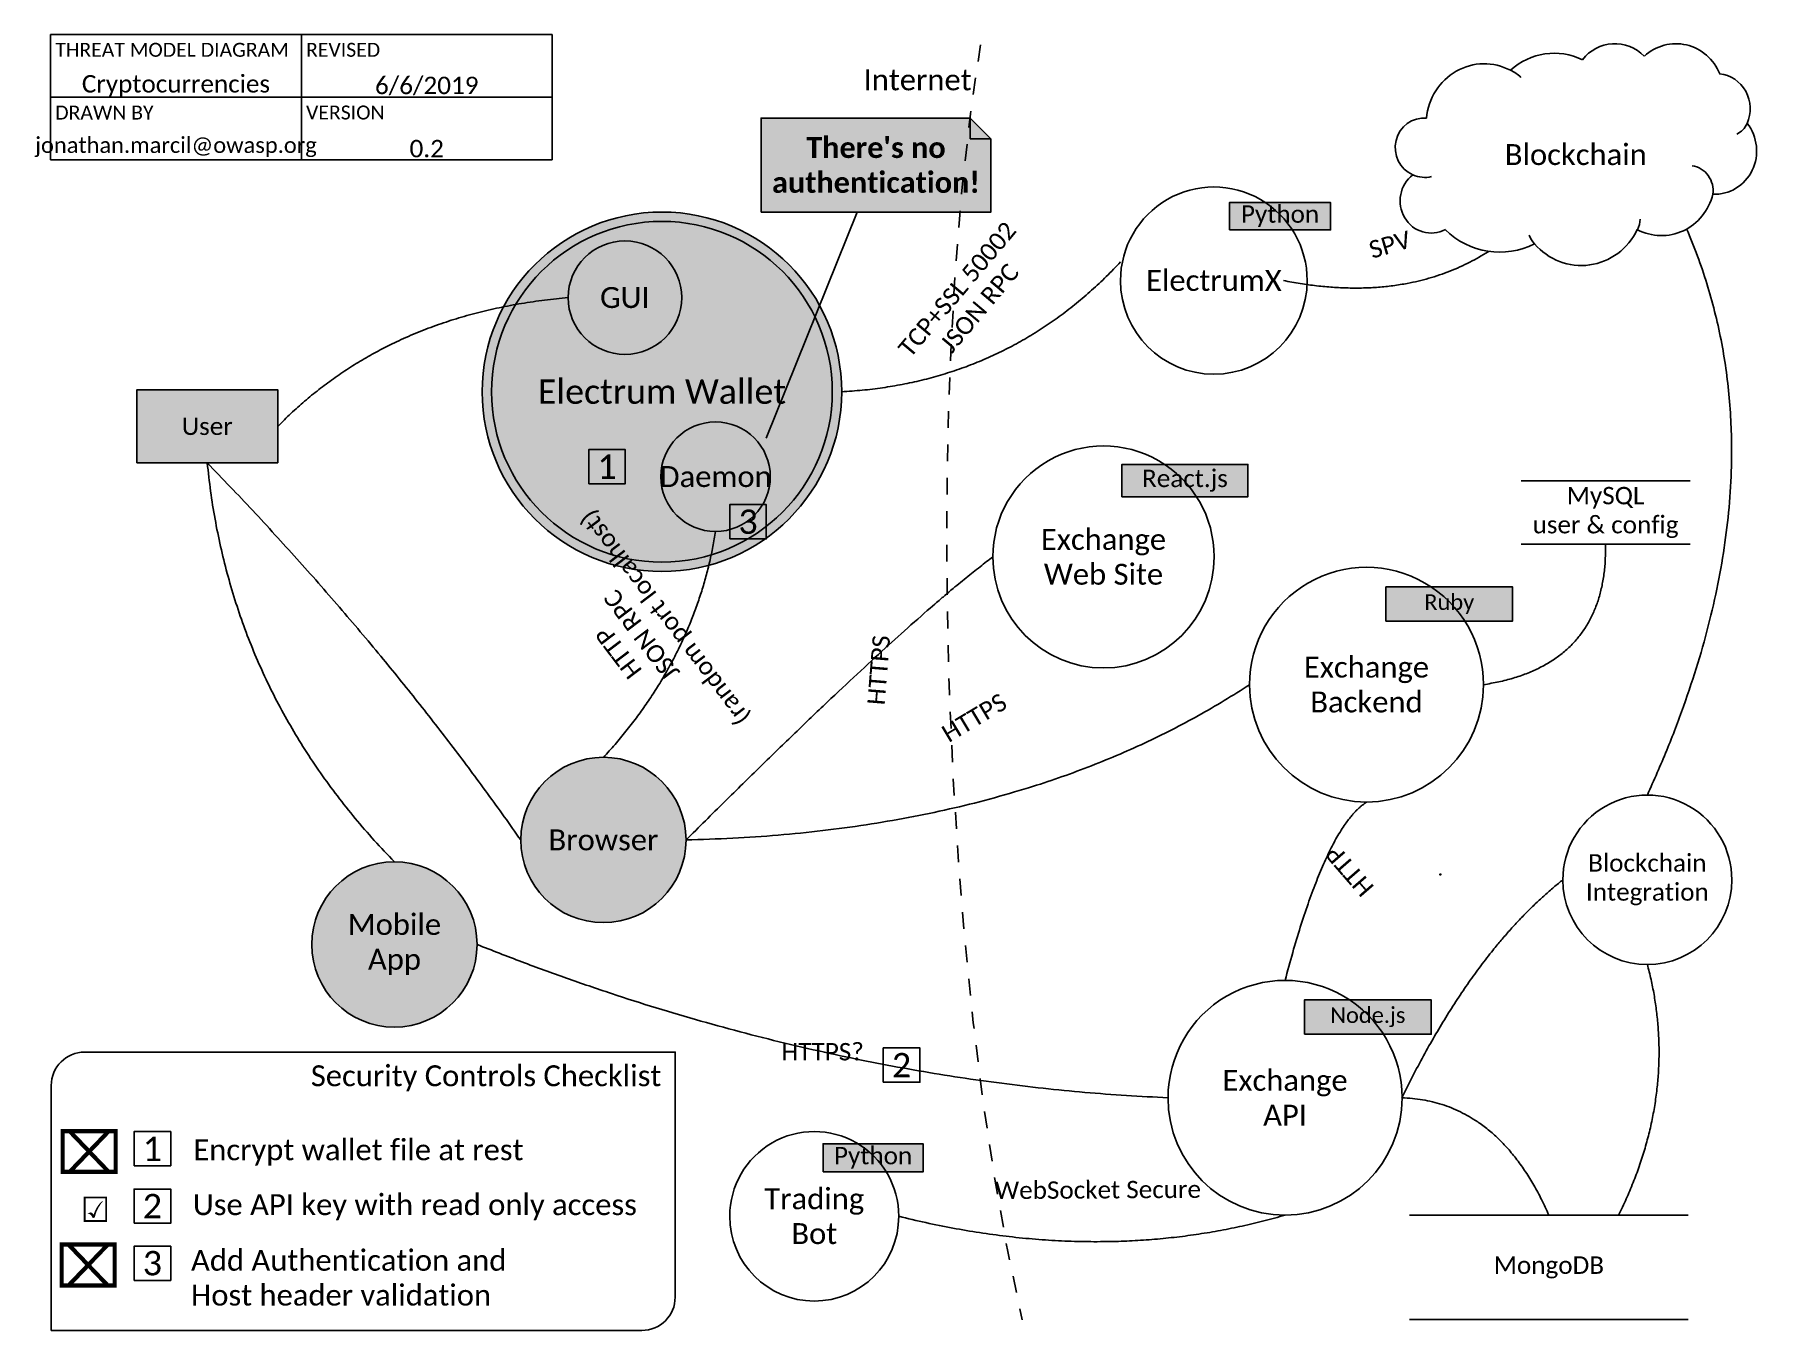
# Model space of a CAD drawing. Extents: x -0.1 to 10.2, y 0 to 7.8.
import ezdxf

# ---------------------------------------------------------------- set-up
doc = ezdxf.new("R2010")
doc.units = 0
doc.header["$LTSCALE"] = 0.11
doc.header["$MEASUREMENT"] = 0
doc.linetypes.add('DASHEDX2', pattern=[1.25, 0.75, -0.5])
doc.layers.get('0').update_dxf_attribs({"linetype": 'CONTINUOUS'})
for name, color, linetype in [('CONNECTOR', 7, 'CONTINUOUS'), ('CONTAINER', 7, 'CONTINUOUS'), ('FLOWCHART', 7, 'CONTINUOUS')]:
    doc.layers.add(name, color=color, linetype=linetype)
doc.styles.get("Standard").update_dxf_attribs({"font": 'txt.shx'})

msp = doc.modelspace()

# ---------------------------------------------------------------- hatches: boundary and pattern name
for color, points in [(51, [(4.255, 6.73), (5.63, 6.73), (5.63, 7.167), (5.505, 7.292), (4.255, 7.292)]), (7, [(5.505, 7.167), (5.63, 7.167), (5.63, 7.155), (5.63, 7.167), (5.505, 7.292), (5.492, 7.292), (5.505, 7.292)]), (63, [(7.056, 6.623), (7.661, 6.623), (7.661, 6.787), (7.056, 6.787)]), (132, [(6.413, 5.027), (7.167, 5.027), (7.167, 5.22), (6.413, 5.22)]), (11, [(7.992, 4.283), (8.75, 4.283), (8.75, 4.488), (7.992, 4.488)]), (51, [(7.505, 1.812), (8.263, 1.812), (8.263, 2.017), (7.505, 2.017)]), (63, [(4.626, 0.989), (5.224, 0.989), (5.224, 1.157), (4.626, 1.157)])]:
    msp.add_hatch(color=color).paths.add_polyline_path(points)
at = {"layer": 'FLOWCHART'}
for points in [[(2.587, 5.655, -1), (4.737, 5.655, -1)], [(3.101, 6.218, -1), (3.78, 6.218, -1)], [(0.521, 5.23), (1.364, 5.23), (1.364, 5.667), (0.521, 5.667)], [(3.655, 5.147, -1), (4.31, 5.147, -1)], [(2.817, 2.974, -1), (3.806, 2.974, -1)], [(1.567, 2.349, -1), (2.556, 2.349, -1)]]:
    msp.add_hatch(color=254, dxfattribs=at).paths.add_polyline_path(points)

# ---------------------------------------------------------------- linework, layer by layer
at = {"color": 9, "linetype": 'CONTINUOUS'}
for p, q in [((0.005, 7.609), (0.005, 7.792)), ((0.005, 7.792), (1.505, 7.792)), ((1.505, 7.609), (1.505, 7.792)), ((1.505, 7.792), (3.005, 7.792)), ((1.505, 7.792), (1.505, 7.609)), ((3.005, 7.792), (3.005, 7.609)), ((0.005, 7.609), (0.005, 7.417)), ((1.505, 7.609), (1.505, 7.417)), ((1.505, 7.417), (1.505, 7.609)), ((3.005, 7.417), (3.005, 7.609)), ((0.005, 7.417), (1.505, 7.417)), ((0.005, 7.234), (0.005, 7.417)), ((0.005, 7.417), (1.505, 7.417)), ((1.505, 7.417), (3.005, 7.417)), ((1.505, 7.417), (1.505, 7.234)), ((1.505, 7.234), (1.505, 7.417)), ((1.505, 7.417), (3.005, 7.417)), ((3.005, 7.417), (3.005, 7.234)), ((0.005, 7.234), (0.005, 7.042)), ((1.505, 7.042), (1.505, 7.234)), ((1.505, 7.234), (1.505, 7.042)), ((3.005, 7.042), (3.005, 7.234)), ((0.005, 7.042), (1.505, 7.042)), ((1.505, 7.042), (3.005, 7.042)), ((4.829, 6.73), (4.286, 5.378))]:
    msp.add_line(p, q, dxfattribs=at)
for points in [[(4.255, 6.73), (5.63, 6.73), (5.63, 7.167), (5.505, 7.292), (4.255, 7.292)], [(5.505, 7.167), (5.63, 7.167), (5.63, 7.155), (5.63, 7.167), (5.505, 7.292), (5.492, 7.292), (5.505, 7.292)], [(7.056, 6.623), (7.661, 6.623), (7.661, 6.787), (7.056, 6.787)], [(6.413, 5.027), (7.167, 5.027), (7.167, 5.22), (6.413, 5.22)], [(7.992, 4.283), (8.75, 4.283), (8.75, 4.488), (7.992, 4.488)], [(7.505, 1.812), (8.263, 1.812), (8.263, 2.017), (7.505, 2.017)], [(4.626, 0.989), (5.224, 0.989), (5.224, 1.157), (4.626, 1.157)]]:
    msp.add_lwpolyline(points, close=True, dxfattribs=at)
at = {"color": 12, "linetype": 'CONTINUOUS'}
for points in [[(3.224, 5.105), (3.442, 5.105), (3.442, 5.309), (3.224, 5.309)], [(4.067, 4.775), (4.286, 4.775), (4.286, 4.98), (4.067, 4.98)], [(4.986, 1.525), (5.205, 1.525), (5.205, 1.73), (4.986, 1.73)], [(0.505, 1.025), (0.724, 1.025), (0.724, 1.23), (0.505, 1.23)], [(0.505, 0.682), (0.724, 0.682), (0.724, 0.886), (0.505, 0.886)], [(0.505, 0.34), (0.724, 0.34), (0.724, 0.544), (0.505, 0.544)]]:
    msp.add_lwpolyline(points, close=True, dxfattribs=at)
at = {"color": 9, "linetype": 'CONTINUOUS'}
for centre, major_axis, ratio, start_param, end_param in [((9.362, 7.479), (0, -0.258), 0.968069, 2.362259, 4.032235), ((9.727, 7.444), (0, -0.293), 0.968069, 1.965256, 3.870979), ((9, 7.269), (0, -0.411), 0.968069, 2.705017, 3.862237), ((8.58, 7.259), (0, -0.358), 0.968069, 2.66886, 4.621394), ((8.657, 7.384), (0, -0.211), 0.968102, 2.370891, 2.734923), ((9.968, 7.348), (0, -0.21), 0.968102, 1.137836, 3.041147), ((8.218, 7.116), (0, -0.176), 0.968069, 3.03894, 5.896147), ((9.958, 7.096), (0, -0.26), 0.968102, 6.242823, 2.254967), ((10.033, 7.319), (0, -0.137), 0.968069, 0.451695, 1.121591), ((8.264, 6.797), (0, -0.193), 0.968069, 3.774328, 0.467063), ((8.224, 7.113), (0, -0.176), 0.968069, 5.853583, 0.247572), ((9.804, 6.858), (0, -0.15), 0.968069, 1.427503, 3.000641), ((9.64, 6.917), (0, -0.328), 0.968102, 5.813505, 1.322845), ((8.674, 6.98), (0, -0.49), 0.968102, 5.525081, 0.45246), ((9.161, 6.796), (0, -0.386), 0.968102, 5.437291, 1.111335), ((9.374, 6.69), (0, -0.143), 0.968069, 1.094525, 1.557299), ((9.01, 6.656), (0, -0.177), 0.968069, 5.079024, 5.430962)]:
    msp.add_ellipse(centre, major_axis=major_axis, ratio=ratio, start_param=start_param, end_param=end_param, dxfattribs=at)
at = {"color": 12, "linetype": 'DASHEDX2'}
msp.add_ellipse((6.446, 3.942), major_axis=(0.177, -5.392), ratio=0.19777, start_param=-2.356194, end_param=-0.785398, dxfattribs=at)
at = {"layer": 'CONNECTOR', "linetype": 'CONTINUOUS'}
for points in [[(9.556, 3.243), (10.428, 5.149), (9.791, 6.629)], [(4.737, 5.655), (5.731, 5.709), (6.405, 6.432)], [(7.38, 6.32), (8.108, 6.176), (8.607, 6.495)], [(1.364, 5.448), (2.027, 6.126), (3.101, 6.218)], [(0.942, 5.23), (1.078, 3.851), (2.062, 2.843)], [(0.942, 5.23), (2.007, 4.133), (2.817, 2.974)], [(3.312, 3.468), (3.863, 4.065), (3.983, 4.82)], [(3.806, 2.974), (5.099, 4.264), (5.641, 4.667)], [(8.576, 3.903), (9.318, 4.017), (9.306, 4.743)], [(3.806, 2.974), (5.832, 3.021), (7.176, 3.903)], [(7.876, 3.2), (7.628, 3.042), (7.389, 2.134)], [(8.088, 1.432), (8.517, 2.314), (9.051, 2.736)], [(2.556, 2.349), (4.623, 1.523), (6.689, 1.432)], [(9.556, 2.23), (9.756, 1.48), (9.384, 0.73)], [(8.088, 1.432), (8.667, 1.412), (8.967, 0.73)], [(5.078, 0.723), (6.309, 0.416), (7.389, 0.73)]]:
    msp.add_open_spline(points, degree=2, dxfattribs=at)
at = {"layer": 'CONTAINER', "linetype": 'CONTINUOUS'}
msp.add_lwpolyline([(0.009, 0.04), (3.541, 0.04, 0.4142), (3.741, 0.24), (3.741, 1.705), (0.209, 1.705, 0.4142), (0.009, 1.505)], format="xyb", close=True, dxfattribs=at)
at = {"layer": 'FLOWCHART', "linetype": 'CONTINUOUS'}
for p, q in [((8.801, 5.122), (9.812, 5.122)), ((8.801, 4.743), (9.812, 4.743)), ((8.134, 0.73), (9.801, 0.73)), ((8.134, 0.105), (9.801, 0.105))]:
    msp.add_line(p, q, dxfattribs=at)
for points in [[(2.587, 5.655, -1), (4.737, 5.655, -1)], [(2.643, 5.655, -1), (4.681, 5.655, -1)], [(3.101, 6.218, -1), (3.78, 6.218, -1)], [(3.655, 5.147, -1), (4.31, 5.147, -1)], [(2.817, 2.974, -1), (3.806, 2.974, -1)], [(1.567, 2.349, -1), (2.556, 2.349, -1)]]:
    msp.add_lwpolyline(points, format="xyb", close=True, dxfattribs=at)
msp.add_lwpolyline([(0.521, 5.23), (1.364, 5.23), (1.364, 5.667), (0.521, 5.667)], close=True, dxfattribs=at)
for centre, major_axis, start_param, end_param in [((6.963, 6.32), (0, -0.56), 1.570796, 4.712389), ((6.963, 6.32), (0, -0.56), 4.712389, 1.570796), ((6.303, 4.667), (0, -0.664), 1.570796, 4.712389), ((6.303, 4.667), (0, -0.664), 4.712389, 1.570796), ((7.876, 3.903), (0, -0.702), 1.570796, 4.712389), ((7.876, 3.903), (0, -0.702), 4.712389, 1.570796), ((9.556, 2.736), (0, -0.507), 1.570796, 4.712389), ((9.556, 2.736), (0, -0.507), 4.712389, 1.570796), ((7.389, 1.432), (0, -0.702), 1.570796, 4.712389), ((7.389, 1.432), (0, -0.702), 4.712389, 1.570796), ((4.573, 0.723), (0, -0.507), 1.570796, 4.712389), ((4.573, 0.723), (0, -0.507), 4.712389, 1.570796)]:
    msp.add_ellipse(centre, major_axis=major_axis, ratio=0.996905, start_param=start_param, end_param=end_param, dxfattribs=at)

# ---------------------------------------------------------------- texts
for s, insert, char_height, width, attachment_point in [('\\C7;\\fCalibri|b0|i0|;\\H0.083333015441895;THREAT MODEL DIAGRAM', (0.033, 7.7), 0.08333, 1.5, 4), ('\\C7;\\fCalibri|b0|i0|;\\H0.083333015441895;REVISED', (1.533, 7.7), 0.08333, 1.5, 4), ('\\C7;\\fCalibri|b0|i0|;\\H0.10416698455811;Cryptocurrencies', (0.755, 7.484), 0.10417, 1.5, 5), ('\\C7;\\fCalibri|b0|i0|;\\H0.10416698455811;6/6/2019', (2.255, 7.484), 0.10417, 1.5, 5), ('\\C12;\\fCalibri|b0|i0|;\\H0.12500095367432;Internet', (5.191, 7.52), 0.125, 0.75398, 5), ('\\C7;\\fCalibri|b0|i0|;\\H0.083333015441895;DRAWN BY', (0.033, 7.325), 0.08333, 1.5, 4), ('\\C7;\\fCalibri|b0|i0|;\\H0.083333015441895;VERSION', (1.533, 7.325), 0.08333, 1.5, 4), ('\\C7;\\fCalibri|b0|i0|;\\H0.09375;jonathan.marcil@owasp.org', (0.755, 7.118), 0.09375, 1.5, 5), ('\\C7;\\fCalibri|b0|i0|;\\H0.10416698455811;0.2', (2.255, 7.109), 0.10417, 1.5, 5), ("\\C7;\\fCalibri|b1|i0|;\\H0.12500095367432;There's no \\Pauthentication!", (4.942, 7.011), 0.125, 1.375, 5), ('\\C7;\\fCalibri|b0|i0|;\\H0.12500095367432;Blockchain', (9.128, 7.073), 0.125, 2.16232, 5), ('\\C7;\\fCalibri|b0|i0|;\\H0.10416698455811;Python', (7.359, 6.705), 0.10417, 0.60477, 5), ('\\C7;\\fCalibri|b0|i0|;\\H0.14583206176758;Electrum Wallet', (3.662, 5.655), 0.14583, 2.14996, 5), ('\\C12;\\fCalibri|b0|i0|;\\H0.14583206176758;1', (3.333, 5.207), 0.14583, 0.21875, 5), ('\\C7;\\fCalibri|b0|i0|;\\H0.10416698455811;React.js', (6.79, 5.123), 0.10417, 0.75398, 5), ('\\C12;\\fCalibri|b0|i0|;\\H0.14583206176758;3', (4.177, 4.877), 0.14583, 0.21875, 5), ('\\C7;\\fCalibri|b0|i0|;\\H0.09375;Ruby', (8.371, 4.385), 0.09375, 0.75816, 5), ('\\C7;\\fCalibri|b0|i0|;\\H0.083333015441895;.', (8.318, 2.802), 0.08333, 0.11051, 5), ('\\C7;\\fCalibri|b0|i0|;\\H0.09375;Node.js', (7.884, 1.914), 0.09375, 0.75816, 5), ('\\C12;\\fCalibri|b0|i0|;\\H0.14583206176758;2', (5.095, 1.627), 0.14583, 0.21875, 5), ('\\C7;\\fCambria Math|b1|i0|;\\H0.25927635468543;⌧', (0.236, 1.105), 0.25928, 0.19157, 5), ('\\C12;\\fCalibri|b0|i0|;\\H0.14583206176758;1', (0.614, 1.127), 0.14583, 0.21875, 5), ('\\C7;\\fCalibri|b0|i0|;\\H0.12500095367432;Encrypt wallet file at rest', (0.859, 1.105), 0.125, 2.78459, 4), ('\\C7;\\fCalibri|b0|i0|;\\H0.10416698455811;Python', (4.925, 1.073), 0.10417, 0.59787, 5), ('\\C112;\\fSegoe UI Emoji|b0|i0|;\\H0.15167143754661;☑', (0.273, 0.765), 0.15167, 0.25521, 5), ('\\C12;\\fCalibri|b0|i0|;\\H0.14583206176758;2', (0.614, 0.784), 0.14583, 0.21875, 5), ('\\C7;\\fCalibri|b0|i0|;\\H0.12500095367432;Use API key with read only access', (0.856, 0.777), 0.125, 2.64584, 4), ('\\C7;\\fCambria Math|b1|i0|;\\H0.25927635468543;⌧', (0.23, 0.426), 0.25928, 0.19157, 5), ('\\C12;\\fCalibri|b0|i0|;\\H0.14583206176758;3', (0.614, 0.442), 0.14583, 0.21875, 5), ('\\C7;\\fCalibri|b0|i0|;\\H0.12500095367432;Add Authentication and\\PHost header validation', (0.845, 0.355), 0.125, 2.5, 4)]:
    msp.add_mtext(s, dxfattribs=dict(insert=insert, char_height=char_height, width=width, attachment_point=attachment_point))
at = {"layer": 'CONNECTOR', "char_height": 0.10417, "attachment_point": 5}
for s, insert, width, rotation in [('\\C7;\\fCalibri|b0|i0|;\\H0.10416698455811;TCP+SSL 50002\\PJSON RPC', (5.495, 6.212), 0.9946, 49.9635), ('\\C7;\\fCalibri|b0|i0|;\\H0.10416698455811;SPV', (8.016, 6.535), 0.69444, 16.2728), ('\\C7;\\fCalibri|b0|i0|;\\H0.10416698455811;HTTP\\PJSON RPC\\P(random port localhost)', (3.551, 4.206), 1.48514, 127.2038), ('\\C7;\\fCalibri|b0|i0|;\\H0.10416698455811;HTTPS', (4.959, 3.99), 0.69444, 85.396), ('\\C7;\\fCalibri|b0|i0|;\\H0.10416698455811;HTTPS', (5.53, 3.705), 0.69444, 30.8176), ('\\C7;\\fCalibri|b0|i0|;\\H0.10416698455811;HTTP', (7.775, 2.788), 0.69444, 130.9273), ('\\C7;\\fCalibri|b0|i0|;\\H0.10416698455811;WebSocket Secure', (6.27, 0.881), 1.19631, 0.3454)]:
    msp.add_mtext(s, dxfattribs=dict(at, insert=insert, width=width, rotation=rotation))
at = {"layer": 'CONNECTOR', "attachment_point": 5}
for s, insert, char_height, width in [('\\C7;\\fCalibri|b0|i0|;\\H0.09375; ', (9.619, 2.736), 0.09375, 1.13714), ('\\C7;\\fCalibri|b0|i0|;\\H0.10416698455811;HTTPS?', (4.623, 1.707), 0.10417, 0.69444)]:
    msp.add_mtext(s, dxfattribs=dict(at, insert=insert, char_height=char_height, width=width))
at = {"layer": 'CONTAINER', "insert": (3.658, 1.548), "char_height": 0.125, "width": 3.7323, "attachment_point": 6}
msp.add_mtext('\\C7;\\fCalibri|b0|i0|;\\H0.12500095367432;Security Controls Checklist', dxfattribs=at)
at = {"layer": 'FLOWCHART', "attachment_point": 5}
for s, insert, char_height, width in [('\\C7;\\fCalibri|b0|i0|;\\H0.12500095367432;ElectrumX', (6.963, 6.32), 0.125, 1.11651), ('\\C7;\\fCalibri|b0|i0|;\\H0.12500095367432;GUI', (3.44, 6.218), 0.125, 0.67881), ('\\C7;\\fCalibri|b0|i0|;\\H0.10416698455811;User', (0.942, 5.448), 0.10417, 0.84375), ('\\C7;\\fCalibri|b0|i0|;\\H0.12500095367432;Daemon', (3.983, 5.147), 0.125, 0.65556), ('\\C7;\\fCalibri|b0|i0|;\\H0.10416698455811;MySQL\\Puser & config', (9.306, 4.933), 0.10417, 1.01079), ('\\C7;\\fCalibri|b0|i0|;\\H0.12500095367432;Exchange\\PWeb Site', (6.303, 4.667), 0.125, 1.32352), ('\\C7;\\fCalibri|b0|i0|;\\H0.12500095367432;Exchange\\PBackend', (7.876, 3.903), 0.125, 1.39968), ('\\C7;\\fCalibri|b0|i0|;\\H0.12500095367432;Browser', (3.312, 2.974), 0.125, 0.98839), ('\\C7;\\fCalibri|b0|i0|;\\H0.10416698455811;Blockchain\\PIntegration', (9.556, 2.736), 0.10417, 1.01079), ('\\C7;\\fCalibri|b0|i0|;\\H0.12500095367432;Mobile\\PApp', (2.062, 2.349), 0.125, 0.98839), ('\\C7;\\fCalibri|b0|i0|;\\H0.12500095367432;Exchange\\PAPI', (7.389, 1.432), 0.125, 1.39968), ('\\C7;\\fCalibri|b0|i0|;\\H0.12500095367432;Trading\\PBot', (4.573, 0.723), 0.125, 1.01079), ('\\C7;\\fCalibri|b0|i0|;\\H0.10416698455811;MongoDB', (8.967, 0.417), 0.10417, 1.66667)]:
    msp.add_mtext(s, dxfattribs=dict(at, insert=insert, char_height=char_height, width=width))

doc.saveas('drawing.dxf')
